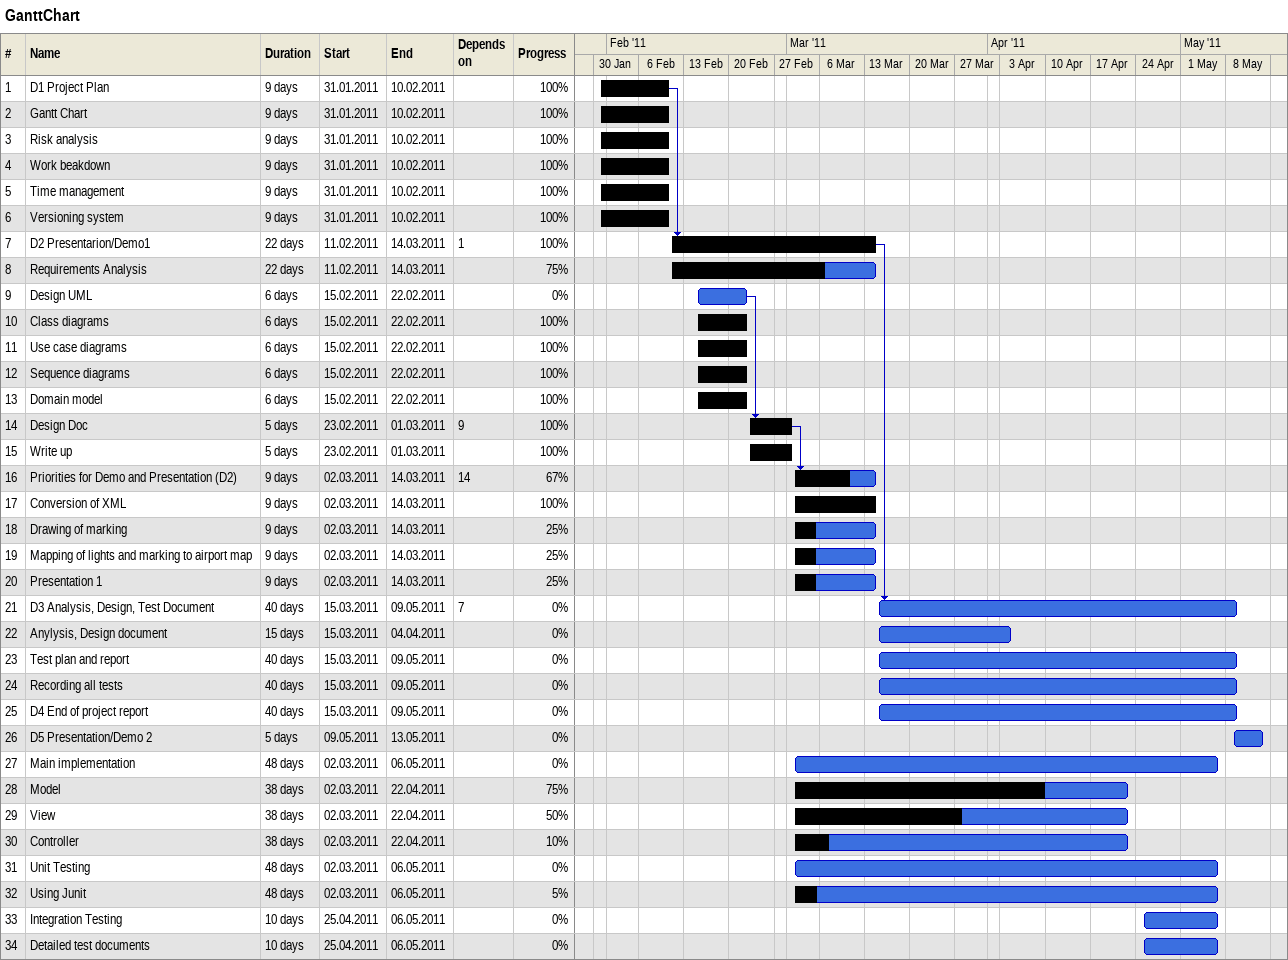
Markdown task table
GanttChart

| ID | Task | Duration | Start | Finish | Predecessors | % complete |
|---|---|---|---|---|---|---|
| 1 | D1 Project Plan | 9d | 2011-01-31 | 2011-02-10 |  | 100 |
| 2 | Gantt Chart | 9d | 2011-01-31 | 2011-02-10 |  | 100 |
| 3 | Risk analysis | 9d | 2011-01-31 | 2011-02-10 |  | 100 |
| 4 | Work beakdown | 9d | 2011-01-31 | 2011-02-10 |  | 100 |
| 5 | Time management | 9d | 2011-01-31 | 2011-02-10 |  | 100 |
| 6 | Versioning system | 9d | 2011-01-31 | 2011-02-10 |  | 100 |
| 7 | D2 Presentarion/Demo1 | 22d | 2011-02-11 | 2011-03-14 | 1 | 100 |
| 8 | Requirements Analysis | 22d | 2011-02-11 | 2011-03-14 |  | 75 |
| 9 | Design UML | 6d | 2011-02-15 | 2011-02-22 |  | 0 |
| 10 | Class diagrams | 6d | 2011-02-15 | 2011-02-22 |  | 100 |
| 11 | Use case diagrams | 6d | 2011-02-15 | 2011-02-22 |  | 100 |
| 12 | Sequence diagrams | 6d | 2011-02-15 | 2011-02-22 |  | 100 |
| 13 | Domain model | 6d | 2011-02-15 | 2011-02-22 |  | 100 |
| 14 | Design Doc | 5d | 2011-02-23 | 2011-03-01 | 9 | 100 |
| 15 | Write up | 5d | 2011-02-23 | 2011-03-01 |  | 100 |
| 16 | Priorities for Demo and Presentation (D2) | 9d | 2011-03-02 | 2011-03-14 | 14 | 67 |
| 17 | Conversion of XML | 9d | 2011-03-02 | 2011-03-14 |  | 100 |
| 18 | Drawing of marking | 9d | 2011-03-02 | 2011-03-14 |  | 25 |
| 19 | Mapping of lights and marking to airport map | 9d | 2011-03-02 | 2011-03-14 |  | 25 |
| 20 | Presentation 1 | 9d | 2011-03-02 | 2011-03-14 |  | 25 |
| 21 | D3 Analysis, Design, Test Document | 40d | 2011-03-15 | 2011-05-09 | 7 | 0 |
| 22 | Anylysis, Design document | 15d | 2011-03-15 | 2011-04-04 |  | 0 |
| 23 | Test plan and report | 40d | 2011-03-15 | 2011-05-09 |  | 0 |
| 24 | Recording all tests | 40d | 2011-03-15 | 2011-05-09 |  | 0 |
| 25 | D4 End of project report | 40d | 2011-03-15 | 2011-05-09 |  | 0 |
| 26 | D5 Presentation/Demo 2 | 5d | 2011-05-09 | 2011-05-13 |  | 0 |
| 27 | Main implementation | 48d | 2011-03-02 | 2011-05-06 |  | 0 |
| 28 | Model | 38d | 2011-03-02 | 2011-04-22 |  | 75 |
| 29 | View | 38d | 2011-03-02 | 2011-04-22 |  | 50 |
| 30 | Controller | 38d | 2011-03-02 | 2011-04-22 |  | 10 |
| 31 | Unit Testing | 48d | 2011-03-02 | 2011-05-06 |  | 0 |
| 32 | Using Junit | 48d | 2011-03-02 | 2011-05-06 |  | 5 |
| 33 | Integration Testing | 10d | 2011-04-25 | 2011-05-06 |  | 0 |
| 34 | Detailed test documents | 10d | 2011-04-25 | 2011-05-06 |  | 0 |
